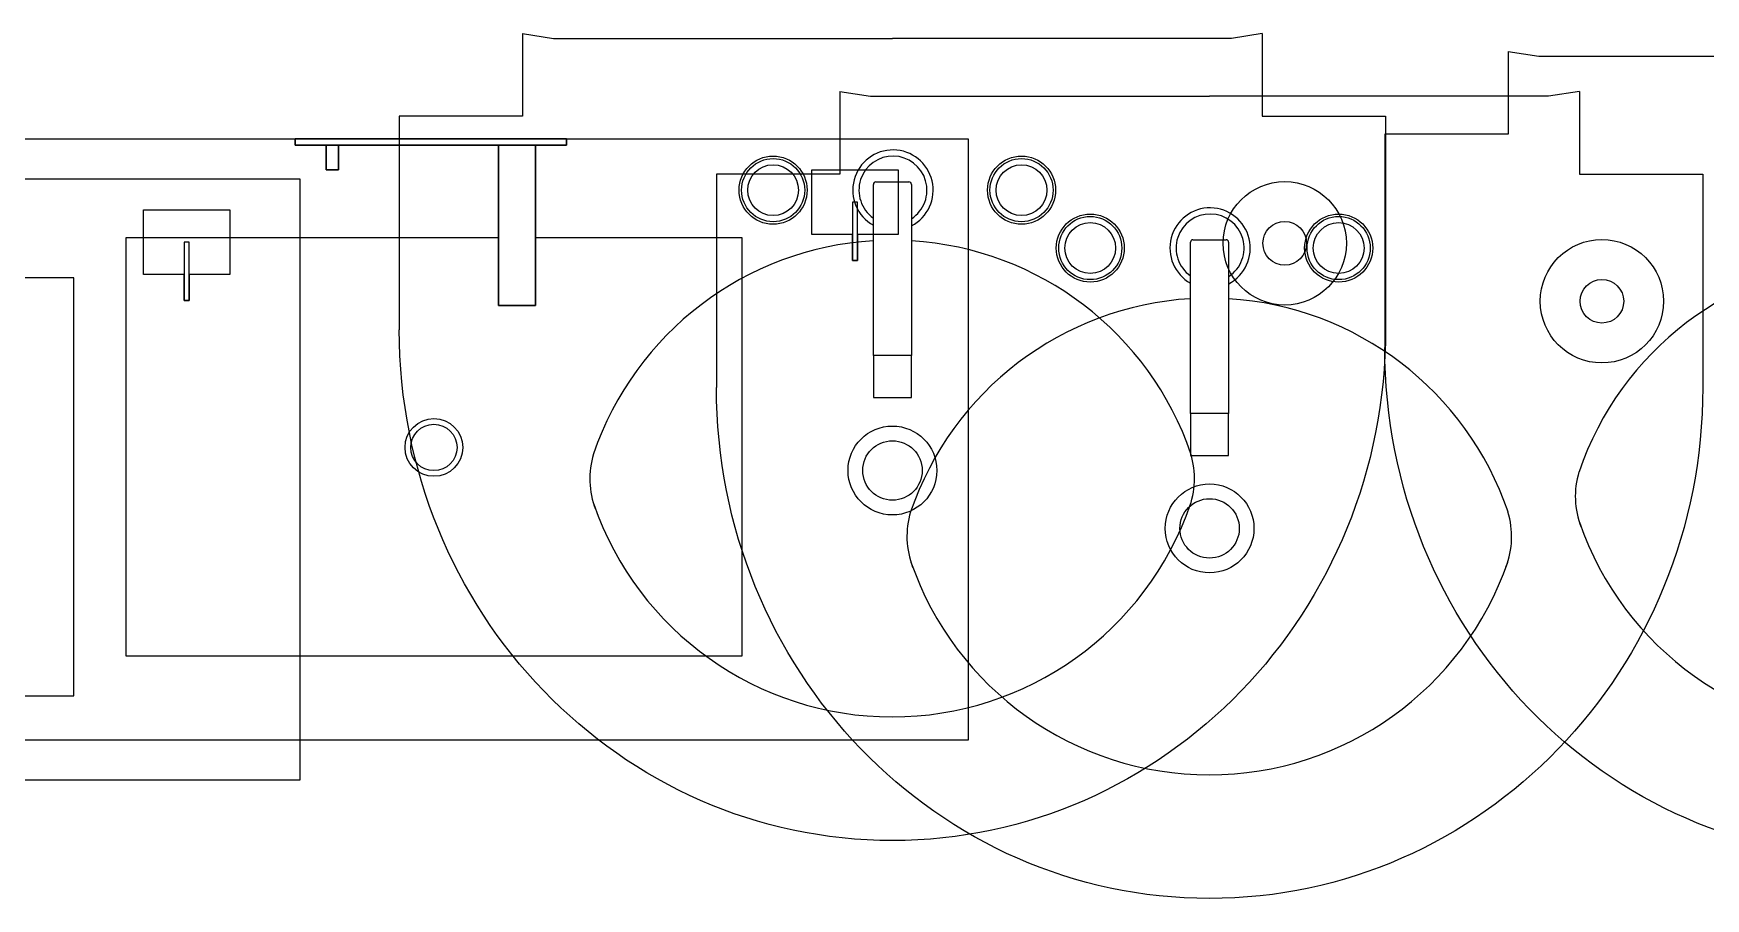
# Model space of a CAD drawing. Header units: inches. Extents: x -610279 to 716273, y -3458896 to 18603.
# Drawn here: x 153 to 1509, y 17075 to 17776 of the extents above; entities that cross this region are included whole.
import ezdxf

# ---------------------------------------------------------------- set-up
doc = ezdxf.new("R2010")
doc.units = ezdxf.units.IN
doc.layers.add('6.Furniture', color=2, linetype='Continuous')
doc.layers.add('freecads.com', color=7, linetype='Continuous')
doc.styles.add('PL-01$0$Standard', font='ARIALN.TTF')

# ---------------------------------------------------------------- blocks, each defined once
blk = doc.blocks.new('bathroom blocks')
at = {"layer": 'freecads.com'}
for p, q in [((676, 17197.7), (701, 17193.7)), ((676, 17197.7), (676, 17130.7)), ((676, 17197.7), (701, 17193.7)), ((676, 17197.7), (676, 17130.7)), ((676, 17197.7), (701, 17193.7)), ((676, 17197.7), (676, 17130.7)), ((676, 17197.7), (701, 17193.7)), ((676, 17197.7), (676, 17130.7)), ((701, 17193.7), (976, 17193.7)), ((701, 17193.7), (976, 17193.7)), ((701, 17193.7), (976, 17193.7)), ((701, 17193.7), (976, 17193.7)), ((1251, 17193.7), (976, 17193.7)), ((1251, 17193.7), (976, 17193.7)), ((1251, 17193.7), (976, 17193.7)), ((1251, 17193.7), (976, 17193.7)), ((1276, 17197.7), (1251, 17193.7)), ((1276, 17197.7), (1251, 17193.7)), ((1276, 17197.7), (1251, 17193.7)), ((1276, 17197.7), (1251, 17193.7)), ((1276, 17197.7), (1276, 17130.7)), ((1276, 17197.7), (1276, 17130.7)), ((1276, 17197.7), (1276, 17130.7)), ((1276, 17197.7), (1276, 17130.7)), ((576, 17130.7), (576, 16957.6)), ((676, 17130.7), (576, 17130.7)), ((576, 17130.7), (576, 16957.6)), ((676, 17130.7), (576, 17130.7)), ((576, 17130.7), (576, 16957.6)), ((676, 17130.7), (576, 17130.7)), ((576, 17130.7), (576, 16957.6)), ((676, 17130.7), (576, 17130.7)), ((1276, 17130.7), (1376, 17130.7)), ((1276, 17130.7), (1376, 17130.7)), ((1276, 17130.7), (1376, 17130.7)), ((1276, 17130.7), (1376, 17130.7)), ((1376, 17130.7), (1376, 16957.6)), ((1376, 17130.7), (1376, 16957.6)), ((1376, 17130.7), (1376, 16957.6)), ((1376, 17130.7), (1376, 16957.6)), ((-1456.7, 17126.7), (238, 17126.7)), ((-307.8, 17121.7), (-307.8, 17126.7)), ((-307.8, 17126.7), (-87.8, 17126.7)), ((-87.8, 17126.7), (-307.8, 17126.7)), ((-307.8, 17126.7), (-307.8, 17121.7)), ((-282.8, 17121.7), (-307.8, 17121.7)), ((-307.8, 17121.7), (-87.8, 17121.7)), ((-282.8, 17101.7), (-282.8, 17121.7)), ((-142.8, 17121.7), (-272.8, 17121.7)), ((-272.8, 17121.7), (-272.8, 17101.7)), ((-142.8, 16991.7), (-142.8, 17121.7)), ((-87.8, 17121.7), (-112.8, 17121.7)), ((-112.8, 17121.7), (-112.8, 16991.7)), ((-87.8, 17126.7), (-87.8, 17121.7)), ((-87.8, 17121.7), (-87.8, 17126.7)), ((238, 17126.7), (238, 16639.5)), ((-272.8, 17101.7), (-282.8, 17101.7)), ((111.3, 17049.2, 0), (111.3, 17101.7, 0)), ((111.3, 17101.7, 0), (181.3, 17101.7, 0)), ((111.3, 17049.2, 0), (111.3, 17101.7, 0)), ((111.3, 17101.7, 0), (181.3, 17101.7, 0)), ((181.3, 17101.7, 0), (181.3, 17049.2, 0)), ((181.3, 17101.7, 0), (181.3, 17049.2, 0)), ((962.5, 17077.4), (989.4, 17077.4)), ((962.5, 17077.4), (989.4, 17077.4)), ((962.5, 17077.4), (989.4, 17077.4)), ((962.5, 17077.4), (989.4, 17077.4)), ((148.4, 17075.4, 0), (144.2, 17075.4, 0)), ((144.2, 17075.4, 0), (144.2, 17028.2, 0)), ((148.4, 17028.2, 0), (148.4, 17075.4, 0)), ((960.5, 16936.7), (960.5, 17075.4)), ((960.5, 16936.7), (960.5, 17075.4)), ((960.5, 16936.7), (960.5, 17075.4)), ((960.5, 16936.7), (960.5, 17075.4)), ((991.4, 17075.4), (991.4, 16936.7)), ((991.4, 17075.4), (991.4, 16936.7)), ((991.4, 17075.4), (991.4, 16936.7)), ((991.4, 17075.4), (991.4, 16936.7)), ((144.2, 17049.2, 0), (111.3, 17049.2, 0)), ((144.2, 17049.2, 0), (111.3, 17049.2, 0)), ((144.2, 17028.2, 0), (144.2, 17049.2, 0)), ((181.3, 17049.2, 0), (148.4, 17049.2, 0)), ((148.4, 17049.2, 0), (148.4, 17028.2, 0)), ((181.3, 17049.2, 0), (148.4, 17049.2, 0)), ((-142.8, 17046.7, 0), (-445.3, 17046.7, 0)), ((-445.3, 17046.7, 0), (-445.3, 16707.7, 0)), ((-142.8, 17046.7, 0), (-445.3, 17046.7, 0)), ((-445.3, 17046.7, 0), (-445.3, 16707.7, 0)), ((54.7, 17046.7, 0), (-112.8, 17046.7, 0)), ((54.7, 17046.7, 0), (-112.8, 17046.7, 0)), ((54.7, 16707.7, 0), (54.7, 17046.7, 0)), ((54.7, 16707.7, 0), (54.7, 17046.7, 0)), ((148.4, 17028.2, 0), (144.2, 17028.2, 0)), ((144.2, 17028.2, 0), (148.4, 17028.2, 0)), ((-112.8, 16991.7), (-142.8, 16991.7)), ((991.4, 16936.7), (960.5, 16936.7)), ((991.4, 16936.7), (960.5, 16936.7)), ((960.5, 16936.7), (960.5, 16902.7)), ((991.4, 16936.7), (960.5, 16936.7)), ((991.4, 16936.7), (960.5, 16936.7)), ((960.5, 16936.7), (960.5, 16902.7)), ((991.4, 16936.7), (960.5, 16936.7)), ((991.4, 16936.7), (960.5, 16936.7)), ((960.5, 16936.7), (960.5, 16902.7)), ((991.4, 16936.7), (960.5, 16936.7)), ((991.4, 16936.7), (960.5, 16936.7)), ((960.5, 16936.7), (960.5, 16902.7)), ((991.4, 16902.7), (991.4, 16936.7)), ((991.4, 16902.7), (991.4, 16936.7)), ((991.4, 16902.7), (991.4, 16936.7)), ((991.4, 16902.7), (991.4, 16936.7)), ((960.5, 16902.7), (991.4, 16902.7)), ((960.5, 16902.7), (991.4, 16902.7)), ((960.5, 16902.7), (991.4, 16902.7)), ((960.5, 16902.7), (991.4, 16902.7)), ((-445.3, 16707.7, 0), (54.7, 16707.7, 0)), ((-445.3, 16707.7, 0), (54.7, 16707.7, 0)), ((238, 16639.5), (-1456.7, 16639.5))]:
    blk.add_line(p, q, dxfattribs=at)
at = {"layer": 'freecads.com', "extrusion": (0, 0, -1)}
for p, q in [((-282.8, 17101.7), (-282.8, 17121.7)), ((-282.8, 17121.7), (-272.8, 17121.7)), ((-272.8, 17121.7), (-272.8, 17101.7)), ((-272.8, 17101.7), (-282.8, 17101.7))]:
    blk.add_line(p, q, dxfattribs=at)
at = {"layer": 'freecads.com', "ltscale": 100}
for p, q in [((-272.8, 17121.7), (-282.8, 17121.7)), ((-282.8, 17121.7), (-282.8, 17101.7)), ((-272.8, 17101.7), (-272.8, 17121.7)), ((-112.8, 17121.7), (-142.8, 17121.7)), ((-142.8, 17121.7), (-142.8, 16991.7)), ((-112.8, 16991.7), (-112.8, 17121.7)), ((-282.8, 17101.7), (-272.8, 17101.7)), ((-142.8, 16991.7), (-112.8, 16991.7))]:
    blk.add_line(p, q, dxfattribs=at)
at = {"layer": 'freecads.com'}
for centre, radius in [((879.2, 17070.7), 27.6), ((879.2, 17070.7), 27.6), ((879.2, 17070.7), 27.6), ((879.2, 17070.7), 27.6), ((879.2, 17070.7), 25.6), ((879.2, 17070.7), 25.6), ((879.2, 17070.7), 25.6), ((879.2, 17070.7), 25.6), ((879.2, 17070.7), 20.6), ((879.2, 17070.7), 20.6), ((879.2, 17070.7), 20.6), ((879.2, 17070.7), 20.6), ((1080.7, 17070.7), 27.6), ((1080.7, 17070.7), 27.6), ((1080.7, 17070.7), 27.6), ((1080.7, 17070.7), 27.6), ((1080.7, 17070.7), 27.6), ((1080.7, 17070.7), 27.6), ((1080.7, 17070.7), 27.6), ((1080.7, 17070.7), 27.6), ((1080.7, 17070.7), 25.6), ((1080.7, 17070.7), 25.6), ((1080.7, 17070.7), 25.6), ((1080.7, 17070.7), 25.6), ((1080.7, 17070.7), 20.6), ((1080.7, 17070.7), 20.6), ((1080.7, 17070.7), 20.6), ((1080.7, 17070.7), 20.6), ((1294.2, 17027.6), 50), ((1294.2, 17027.6), 50), ((1294.2, 17027.6), 50), ((1294.2, 17027.6), 50), ((1294.2, 17027.6), 17.7), ((1294.2, 17027.6), 17.7), ((1294.2, 17027.6), 17.7), ((1294.2, 17027.6), 17.7), ((-195.3, 16876.7, 0), 18.8), ((976, 16843.5), 36), ((976, 16843.5), 36), ((976, 16843.5), 36), ((976, 16843.5), 36), ((976, 16843.5), 24.1), ((976, 16843.5), 24.1), ((976, 16843.5), 24.1), ((976, 16843.5), 24.1)]:
    blk.add_circle(centre, radius, dxfattribs=at)
at = {"layer": 'freecads.com', "ltscale": 20}
blk.add_circle((-195.3, 16876.7, 0), 23.4, dxfattribs=at)
at = {"layer": 'freecads.com'}
for centre, radius, start, end in [((976.4, 17070.7), 32.6, 297.5465, 240.9267), ((976.4, 17070.7), 32.6, 297.5465, 240.9267), ((976.4, 17070.7), 32.6, 297.5465, 240.9267), ((976.4, 17070.7), 32.6, 297.5465, 240.9267), ((976.4, 17070.7), 27.6, 303.1157, 234.9672), ((976.4, 17070.7), 27.6, 303.1157, 234.9672), ((976.4, 17070.7), 27.6, 303.1157, 234.9672), ((976.4, 17070.7), 27.6, 303.1157, 234.9672), ((962.5, 17075.4), 2, 90, 180), ((962.5, 17075.4), 2, 90, 180), ((962.5, 17075.4), 2, 90, 180), ((962.5, 17075.4), 2, 90, 180), ((989.4, 17075.4), 2, 0, 90), ((989.4, 17075.4), 2, 0, 90), ((989.4, 17075.4), 2, 0, 90), ((989.4, 17075.4), 2, 0, 90), ((975.8, 16774), 256.1, 93.4108, 161.0915), ((975.8, 16774), 256.1, 18.9085, 86.4941), ((798.6, 16836.9), 68.1, 162.9382, 201.2915), ((1152.9, 16836.9), 68.1, 338.7085, 17.0618), ((975.8, 16899.9), 256.1, 199.0943, 340.9057)]:
    blk.add_arc(centre, radius, start, end, dxfattribs=at)
at = {"layer": 'freecads.com', "extrusion": (0, 0, -1)}
blk.add_ellipse((976, 16957.6), major_axis=(0, -414), ratio=0.966158, start_param=-1.570796, end_param=1.570796, dxfattribs=at)
blk.add_ellipse((976, 16957.6), major_axis=(0, -414), ratio=0.966158, start_param=-1.570796, end_param=1.570796, dxfattribs=at)
blk.add_ellipse((976, 16957.6), major_axis=(0, -414), ratio=0.966158, start_param=-1.570796, end_param=1.570796, dxfattribs=at)
blk.add_ellipse((976, 16957.6), major_axis=(0, -414), ratio=0.966158, start_param=-1.570796, end_param=1.570796, dxfattribs=at)
at = {"layer": 'freecads.com', "style": 'PL-01$0$Standard', "flags": 8}
for tag, p in [('MODELNUMBER', (515.5, 11335.7)), ('TRADENAME', (515.5, 11335.7)), ('PRODUCT', (515.5, 11335.6)), ('MATERIAL', (515.5, 11335.6))]:
    blk.add_attdef(tag, p, '', height=0.0254, dxfattribs=at)

msp = doc.modelspace()

# ---------------------------------------------------------------- block references
at = {"layer": '6.Furniture'}
for p in [(-126.67819, 578.3652), (672.68545, 563.83491), (130.56463, 531.42491)]:
    msp.add_blockref('bathroom blocks', p, dxfattribs=at)

doc.saveas('drawing.dxf')
